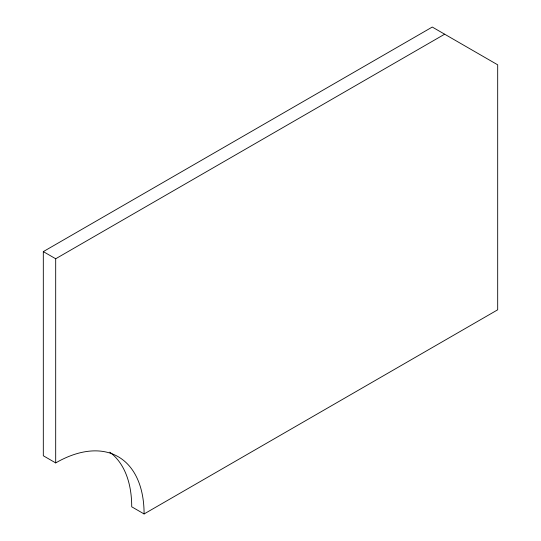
<?xml version="1.0" encoding="UTF-8"?>
<svg xmlns="http://www.w3.org/2000/svg" width="541" height="541" viewBox="0 0 541 541"><rect width="100%" height="100%" fill="white"/><g stroke="black" fill="none" stroke-linecap="round" stroke-linejoin="round"><path stroke-width="0.81" d="M144.089 513.95A125.018 72.176 -60 0 0 55.689 462.913L43.314 455.765L43.314 251.612L432.273 27.05L497.686 64.819L497.686 309.804L144.089 513.95L131.713 506.802A125.018 72.176 -60 0 0 109.776 452.168M43.314 251.612L55.689 258.76L444.648 34.198M55.689 258.76L55.689 462.913"/></g></svg>
